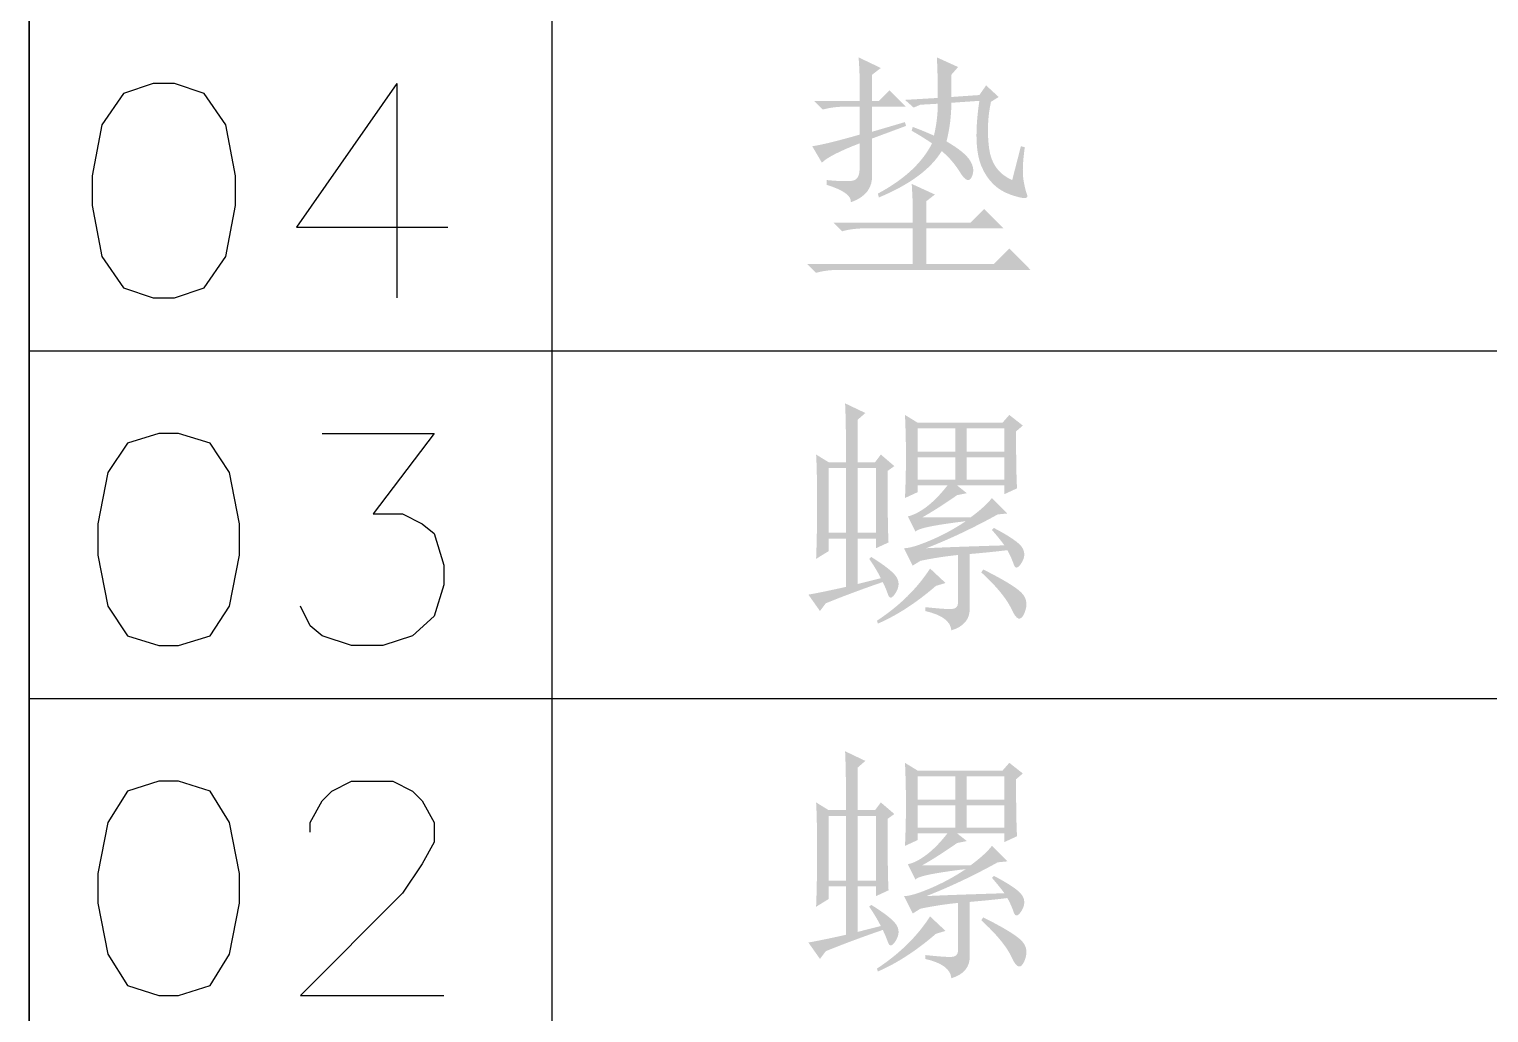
# Model space of a CAD drawing. Header units: millimetres. Extents: x 0 to 841, y 0 to 1189.
# Drawn here: x 673.9 to 705.34, y 65.94 to 87.13 of the extents above; entities that cross this region are included whole.
import ezdxf

# ---------------------------------------------------------------- set-up
doc = ezdxf.new("R2010")
doc.units = ezdxf.units.MM
doc.layers.add('C00-00-00', color=7, linetype='Continuous')

msp = doc.modelspace()

# ---------------------------------------------------------------- hatches: boundary and pattern name
at = {"layer": 'C00-00-00'}
h = msp.add_hatch(color=256, dxfattribs=at)
edge = h.paths.add_edge_path(flags=0)
edge.add_spline(control_points=[(691.082826, 83.882556), (691.373868, 83.854444), (691.564588, 83.851137), (691.654988, 83.872083), (691.745387, 83.893029), (691.790586, 83.97957), (691.790586, 84.132257), (691.790586, 84.132257), (691.790586, 84.672999), (691.790586, 84.672999), (691.360087, 84.506532), (691.089441, 84.367626), (690.978646, 84.256831), (690.978646, 84.256831), (690.770838, 84.610712), (690.770838, 84.610712), (690.964866, 84.638272), (691.304415, 84.721506), (691.790586, 84.860412), (691.790586, 84.860412), (691.790586, 85.463993), (691.790586, 85.463993), (691.790586, 85.463993), (691.498994, 85.463993), (691.498994, 85.463993), (691.318195, 85.463993), (691.151728, 85.443047), (690.999593, 85.401706), (690.999593, 85.401706), (690.812179, 85.588568), (690.812179, 85.588568), (690.812179, 85.588568), (691.790586, 85.588568), (691.790586, 85.588568), (691.790586, 85.588568), (691.790586, 86.087969), (691.790586, 86.087969), (691.790586, 86.184983), (691.783421, 86.331055), (691.76964, 86.525082), (691.76964, 86.525082), (692.248095, 86.296328), (692.248095, 86.296328), (692.248095, 86.296328), (692.060682, 86.150807), (692.060682, 86.150807), (692.060682, 86.150807), (692.060682, 85.588568), (692.060682, 85.588568), (692.060682, 85.588568), (692.206754, 85.588568), (692.206754, 85.588568), (692.206754, 85.588568), (692.435508, 85.817873), (692.435508, 85.817873), (692.435508, 85.817873), (692.789389, 85.463993), (692.789389, 85.463993), (692.789389, 85.463993), (692.060682, 85.463993), (692.060682, 85.463993), (692.060682, 85.463993), (692.060682, 84.9227), (692.060682, 84.9227), (692.060682, 84.9227), (692.768442, 85.131059), (692.768442, 85.131059), (692.768442, 85.131059), (692.789389, 85.047825), (692.789389, 85.047825), (692.789389, 85.047825), (692.060682, 84.777179), (692.060682, 84.777179), (692.060682, 84.777179), (692.060682, 84.007131), (692.060682, 84.007131), (692.074462, 83.716089), (691.921776, 83.514896), (691.603173, 83.404101), (691.616954, 83.542456), (691.443321, 83.667031), (691.082826, 83.778377), (691.082826, 83.778377), (691.082826, 83.882556), (691.082826, 83.882556)], knot_values=[0, 0, 0, 0, 1, 1, 1, 2, 2, 2, 3, 3, 3, 4, 4, 4, 5, 5, 5, 6, 6, 6, 7, 7, 7, 8, 8, 8, 9, 9, 9, 10, 10, 10, 11, 11, 11, 12, 12, 12, 13, 13, 13, 14, 14, 14, 15, 15, 15, 16, 16, 16, 17, 17, 17, 18, 18, 18, 19, 19, 19, 20, 20, 20, 21, 21, 21, 22, 22, 22, 23, 23, 23, 24, 24, 24, 25, 25, 25, 26, 26, 26, 27, 27, 27, 28, 28, 28, 28], degree=3, periodic=1)
edge = h.paths.add_edge_path(flags=0)
edge.add_spline(control_points=[(693.475652, 85.651406), (693.475652, 85.997569), (693.468486, 86.289162), (693.455257, 86.525082), (693.455257, 86.525082), (693.912765, 86.317274), (693.912765, 86.317274), (693.912765, 86.317274), (693.767244, 86.150807), (693.767244, 86.150807), (693.767244, 86.150807), (693.767244, 85.671801), (693.767244, 85.671801), (693.767244, 85.671801), (694.370825, 85.713693), (694.370825, 85.713693), (694.370825, 85.713693), (694.516346, 85.921502), (694.516346, 85.921502), (694.516346, 85.921502), (694.786993, 85.671801), (694.786993, 85.671801), (694.786993, 85.671801), (694.620526, 85.568173), (694.620526, 85.568173), (694.551073, 85.248468), (694.536741, 84.918841), (694.578633, 84.579292), (694.619974, 84.239744), (694.786442, 84.007131), (695.078034, 83.882556), (695.078034, 83.882556), (695.265448, 84.610712), (695.265448, 84.610712), (695.265448, 84.610712), (695.348681, 84.589766), (695.348681, 84.589766), (695.306789, 84.284392), (695.296316, 84.058945), (695.317262, 83.913424), (695.338208, 83.767904), (695.365769, 83.649943), (695.400495, 83.559544), (695.435222, 83.469145), (695.313955, 83.473003), (695.036693, 83.570017), (694.758881, 83.667031), (694.55438, 83.864917), (694.422639, 84.163125), (694.290348, 84.461332), (694.27326, 84.93648), (694.370825, 85.588568), (694.370825, 85.588568), (693.767244, 85.547226), (693.767244, 85.547226), (693.767244, 85.269414), (693.732518, 84.992153), (693.663065, 84.714891), (693.926546, 84.562205), (694.09632, 84.423299), (694.172939, 84.298724), (694.249007, 84.173598), (694.25948, 84.055638), (694.204358, 83.944844), (694.148685, 83.833498), (694.065452, 83.868225), (693.954658, 84.049023), (693.843312, 84.229271), (693.711572, 84.381957), (693.558885, 84.506532), (693.322965, 84.117925), (692.872622, 83.784991), (692.206754, 83.50773), (692.206754, 83.50773), (692.185808, 83.590963), (692.185808, 83.590963), (692.754662, 83.896337), (693.142718, 84.256831), (693.351077, 84.672999), (693.18461, 84.783793), (693.038538, 84.874193), (692.913963, 84.943646), (692.913963, 84.943646), (692.934909, 85.026879), (692.934909, 85.026879), (693.087045, 84.971206), (693.239731, 84.908919), (693.392418, 84.839466), (693.44754, 85.075386), (693.475652, 85.304141), (693.475652, 85.52628), (693.475652, 85.52628), (693.101376, 85.505334), (693.101376, 85.505334), (693.101376, 85.505334), (692.955856, 85.443047), (692.955856, 85.443047), (692.955856, 85.443047), (692.768442, 85.609514), (692.768442, 85.609514), (692.768442, 85.609514), (693.475652, 85.651406), (693.475652, 85.651406)], knot_values=[0, 0, 0, 0, 1, 1, 1, 2, 2, 2, 3, 3, 3, 4, 4, 4, 5, 5, 5, 6, 6, 6, 7, 7, 7, 8, 8, 8, 9, 9, 9, 10, 10, 10, 11, 11, 11, 12, 12, 12, 13, 13, 13, 14, 14, 14, 15, 15, 15, 16, 16, 16, 17, 17, 17, 18, 18, 18, 19, 19, 19, 20, 20, 20, 21, 21, 21, 22, 22, 22, 23, 23, 23, 24, 24, 24, 25, 25, 25, 26, 26, 26, 27, 27, 27, 28, 28, 28, 29, 29, 29, 30, 30, 30, 31, 31, 31, 32, 32, 32, 33, 33, 33, 34, 34, 34, 34], degree=3, periodic=1)
edge = h.paths.add_edge_path(flags=0)
edge.add_spline(control_points=[(692.934909, 82.966988), (692.934909, 82.966988), (692.934909, 83.341263), (692.934909, 83.341263), (692.934909, 83.410716), (692.927744, 83.563403), (692.913963, 83.799323), (692.913963, 83.799323), (693.413364, 83.570568), (693.413364, 83.570568), (693.413364, 83.570568), (693.225951, 83.424496), (693.225951, 83.424496), (693.225951, 83.424496), (693.225951, 82.966988), (693.225951, 82.966988), (693.225951, 82.966988), (694.183412, 82.966988), (694.183412, 82.966988), (694.183412, 82.966988), (694.474454, 83.258029), (694.474454, 83.258029), (694.474454, 83.258029), (694.890621, 82.841862), (694.890621, 82.841862), (694.890621, 82.841862), (693.225951, 82.841862), (693.225951, 82.841862), (693.225951, 82.841862), (693.225951, 82.071814), (693.225951, 82.071814), (693.225951, 82.071814), (694.682813, 82.071814), (694.682813, 82.071814), (694.682813, 82.071814), (695.015747, 82.405299), (695.015747, 82.405299), (695.015747, 82.405299), (695.473256, 81.947239), (695.473256, 81.947239), (695.473256, 81.947239), (691.353473, 81.947239), (691.353473, 81.947239), (691.172674, 81.947239), (691.006207, 81.926845), (690.854072, 81.884952), (690.854072, 81.884952), (690.666659, 82.071814), (690.666659, 82.071814), (690.666659, 82.071814), (692.934909, 82.071814), (692.934909, 82.071814), (692.934909, 82.071814), (692.934909, 82.841862), (692.934909, 82.841862), (692.934909, 82.841862), (691.915161, 82.841862), (691.915161, 82.841862), (691.734363, 82.841862), (691.567895, 82.820916), (691.41576, 82.779575), (691.41576, 82.779575), (691.228347, 82.966988), (691.228347, 82.966988), (691.228347, 82.966988), (692.934909, 82.966988), (692.934909, 82.966988)], knot_values=[0, 0, 0, 0, 1, 1, 1, 2, 2, 2, 3, 3, 3, 4, 4, 4, 5, 5, 5, 6, 6, 6, 7, 7, 7, 8, 8, 8, 9, 9, 9, 10, 10, 10, 11, 11, 11, 12, 12, 12, 13, 13, 13, 14, 14, 14, 15, 15, 15, 16, 16, 16, 17, 17, 17, 18, 18, 18, 19, 19, 19, 20, 20, 20, 21, 21, 21, 22, 22, 22, 22], degree=3, periodic=1)
h = msp.add_hatch(color=256, dxfattribs=at)
edge = h.paths.add_edge_path(flags=0)
edge.add_spline(control_points=[(694.973855, 75.909831), (694.751715, 75.881719), (694.481068, 75.854159), (694.162466, 75.826598), (694.162466, 75.826598), (694.162466, 74.681724), (694.162466, 74.681724), (694.176246, 74.432575), (694.044506, 74.266108), (693.767244, 74.182323), (693.752913, 74.376902), (693.566051, 74.515808), (693.205556, 74.59849), (693.205556, 74.59849), (693.205556, 74.681724), (693.205556, 74.681724), (693.469037, 74.654163), (693.652592, 74.640383), (693.756771, 74.640383), (693.8604, 74.640383), (693.912765, 74.68889), (693.912765, 74.785904), (693.912765, 74.785904), (693.912765, 75.805652), (693.912765, 75.805652), (693.634953, 75.77754), (693.364857, 75.735647), (693.101376, 75.680526), (693.101376, 75.680526), (692.934909, 75.576897), (692.934909, 75.576897), (692.934909, 75.576897), (692.747496, 75.951173), (692.747496, 75.951173), (692.85829, 75.951173), (693.045704, 76.006294), (693.309185, 76.11764), (693.572665, 76.228434), (693.829532, 76.36734), (694.079232, 76.533807), (693.385803, 76.450574), (693.024757, 76.374506), (692.997197, 76.305053), (692.997197, 76.305053), (692.83073, 76.637987), (692.83073, 76.637987), (692.955304, 76.665548), (693.090903, 76.73445), (693.236424, 76.845795), (693.381945, 76.956589), (693.531324, 77.109276), (693.684011, 77.303855), (693.684011, 77.303855), (693.039089, 77.303855), (693.039089, 77.303855), (693.039089, 77.303855), (693.039089, 77.158334), (693.039089, 77.158334), (693.039089, 77.158334), (692.768442, 77.033208), (692.768442, 77.033208), (692.782223, 77.32425), (692.789389, 77.622457), (692.789389, 77.927831), (692.789389, 78.233204), (692.782223, 78.531411), (692.768442, 78.823004), (692.768442, 78.823004), (693.039089, 78.656537), (693.039089, 78.656537), (693.039089, 78.656537), (694.870226, 78.656537), (694.870226, 78.656537), (694.870226, 78.656537), (695.015747, 78.823004), (695.015747, 78.823004), (695.015747, 78.823004), (695.306789, 78.593699), (695.306789, 78.593699), (695.306789, 78.593699), (695.161268, 78.469124), (695.161268, 78.469124), (695.161268, 77.885938), (695.167882, 77.476936), (695.182214, 77.241568), (695.182214, 77.241568), (694.911567, 77.116442), (694.911567, 77.116442), (694.911567, 77.116442), (694.911567, 77.303855), (694.911567, 77.303855), (694.911567, 77.303855), (693.891819, 77.303855), (693.891819, 77.303855), (693.891819, 77.303855), (694.100178, 77.137388), (694.100178, 77.137388), (694.100178, 77.137388), (693.891819, 77.095496), (693.891819, 77.095496), (693.614007, 76.901468), (693.364306, 76.741615), (693.142718, 76.617041), (693.322965, 76.617041), (693.669679, 76.617041), (694.183412, 76.617041), (694.39122, 76.769176), (694.543907, 76.908082), (694.640921, 77.033208), (694.640921, 77.033208), (694.973855, 76.700274), (694.973855, 76.700274), (694.973855, 76.700274), (694.766047, 76.679328), (694.766047, 76.679328), (694.238534, 76.388286), (693.725352, 76.1452), (693.225951, 75.951173), (693.461871, 75.964953), (694.02356, 75.985899), (694.911567, 76.01346), (694.828334, 76.124254), (694.737935, 76.235048), (694.640921, 76.346394), (694.640921, 76.346394), (694.682813, 76.388286), (694.682813, 76.388286), (695.029527, 76.207488), (695.234028, 76.065274), (695.296316, 75.961646), (695.358603, 75.857466), (695.351437, 75.746672), (695.275369, 75.628712), (695.199302, 75.510752), (695.143629, 75.503586), (695.108902, 75.607765), (695.074176, 75.711394), (695.028976, 75.812266), (694.973855, 75.909831), (694.973855, 75.909831), (694.973855, 75.909831), (694.973855, 75.909831)], knot_values=[0, 0, 0, 0, 1, 1, 1, 2, 2, 2, 3, 3, 3, 4, 4, 4, 5, 5, 5, 6, 6, 6, 7, 7, 7, 8, 8, 8, 9, 9, 9, 10, 10, 10, 11, 11, 11, 12, 12, 12, 13, 13, 13, 14, 14, 14, 15, 15, 15, 16, 16, 16, 17, 17, 17, 18, 18, 18, 19, 19, 19, 20, 20, 20, 21, 21, 21, 22, 22, 22, 23, 23, 23, 24, 24, 24, 25, 25, 25, 26, 26, 26, 27, 27, 27, 28, 28, 28, 29, 29, 29, 30, 30, 30, 31, 31, 31, 32, 32, 32, 33, 33, 33, 34, 34, 34, 35, 35, 35, 36, 36, 36, 37, 37, 37, 38, 38, 38, 39, 39, 39, 40, 40, 40, 41, 41, 41, 42, 42, 42, 43, 43, 43, 44, 44, 44, 45, 45, 45, 46, 46, 46, 47, 47, 47, 47], degree=3, periodic=1)
edge = h.paths.add_edge_path(flags=0)
edge.add_spline(control_points=[(693.039089, 78.531411), (693.039089, 78.531411), (693.039089, 78.03201), (693.039089, 78.03201), (693.039089, 78.03201), (693.850478, 78.03201), (693.850478, 78.03201), (693.850478, 78.03201), (693.850478, 78.531411), (693.850478, 78.531411), (693.850478, 78.531411), (693.039089, 78.531411), (693.039089, 78.531411)], knot_values=[0, 0, 0, 0, 1, 1, 1, 2, 2, 2, 3, 3, 3, 4, 4, 4, 4], degree=3, periodic=1)
edge = h.paths.add_edge_path(flags=0)
edge.add_spline(control_points=[(694.100178, 78.531411), (694.100178, 78.531411), (694.100178, 78.03201), (694.100178, 78.03201), (694.100178, 78.03201), (694.911567, 78.03201), (694.911567, 78.03201), (694.911567, 78.03201), (694.911567, 78.531411), (694.911567, 78.531411), (694.911567, 78.531411), (694.100178, 78.531411), (694.100178, 78.531411)], knot_values=[0, 0, 0, 0, 1, 1, 1, 2, 2, 2, 3, 3, 3, 4, 4, 4, 4], degree=3, periodic=1)
edge = h.paths.add_edge_path(flags=0)
edge.add_spline(control_points=[(693.039089, 77.907436), (693.039089, 77.907436), (693.039089, 77.42843), (693.039089, 77.42843), (693.039089, 77.42843), (693.850478, 77.42843), (693.850478, 77.42843), (693.850478, 77.42843), (693.850478, 77.907436), (693.850478, 77.907436), (693.850478, 77.907436), (693.039089, 77.907436), (693.039089, 77.907436)], knot_values=[0, 0, 0, 0, 1, 1, 1, 2, 2, 2, 3, 3, 3, 4, 4, 4, 4], degree=3, periodic=1)
edge = h.paths.add_edge_path(flags=0)
edge.add_spline(control_points=[(694.100178, 77.907436), (694.100178, 77.907436), (694.100178, 77.42843), (694.100178, 77.42843), (694.100178, 77.42843), (694.911567, 77.42843), (694.911567, 77.42843), (694.911567, 77.42843), (694.911567, 77.907436), (694.911567, 77.907436), (694.911567, 77.907436), (694.100178, 77.907436), (694.100178, 77.907436)], knot_values=[0, 0, 0, 0, 1, 1, 1, 2, 2, 2, 3, 3, 3, 4, 4, 4, 4], degree=3, periodic=1)
edge = h.paths.add_edge_path(flags=0)
edge.add_spline(control_points=[(693.43431, 75.139784), (693.017592, 74.778738), (692.601424, 74.508642), (692.185808, 74.327844), (692.185808, 74.327844), (692.164862, 74.390682), (692.164862, 74.390682), (692.649931, 74.709285), (693.031372, 75.084111), (693.309185, 75.514059), (693.309185, 75.514059), (693.642119, 75.202071), (693.642119, 75.202071), (693.642119, 75.202071), (693.43431, 75.139784), (693.43431, 75.139784)], knot_values=[0, 0, 0, 0, 1, 1, 1, 2, 2, 2, 3, 3, 3, 4, 4, 4, 5, 5, 5, 5], degree=3, periodic=1)
edge = h.paths.add_edge_path(flags=0)
edge.add_spline(control_points=[(694.454059, 75.493664), (694.897787, 75.271524), (695.175048, 75.10175), (695.286394, 74.98379), (695.397188, 74.86583), (695.414276, 74.719758), (695.338208, 74.546676), (695.261589, 74.373594), (695.17119, 74.401155), (695.067561, 74.62991), (694.963382, 74.858664), (694.7451, 75.125452), (694.412166, 75.430825), (694.412166, 75.430825), (694.454059, 75.493664), (694.454059, 75.493664)], knot_values=[0, 0, 0, 0, 1, 1, 1, 2, 2, 2, 3, 3, 3, 4, 4, 4, 5, 5, 5, 5], degree=3, periodic=1)
edge = h.paths.add_edge_path(flags=0)
edge.add_spline(control_points=[(691.748694, 75.181125), (691.748694, 75.181125), (692.248095, 75.306251), (692.248095, 75.306251), (692.178642, 75.444606), (692.095409, 75.583512), (691.998395, 75.722418), (691.998395, 75.722418), (692.040287, 75.763759), (692.040287, 75.763759), (692.331329, 75.583512), (692.511576, 75.441298), (692.581029, 75.337119), (692.650482, 75.232939), (692.646624, 75.118286), (692.570556, 74.993712), (692.494488, 74.869137), (692.438816, 74.855357), (692.404089, 74.952371), (692.369363, 75.049384), (692.331329, 75.139232), (692.289988, 75.223017), (691.845708, 75.070331), (691.436706, 74.917644), (691.06188, 74.764957), (691.06188, 74.764957), (690.937305, 74.59849), (690.937305, 74.59849), (690.937305, 74.59849), (690.687605, 74.952371), (690.687605, 74.952371), (690.854072, 74.979931), (691.124167, 75.035604), (691.498994, 75.118838), (691.498994, 75.118838), (691.498994, 76.159532), (691.498994, 76.159532), (691.498994, 76.159532), (691.124718, 76.159532), (691.124718, 76.159532), (691.124718, 76.159532), (691.124718, 75.888885), (691.124718, 75.888885), (691.124718, 75.888885), (690.854072, 75.722418), (690.854072, 75.722418), (690.867852, 76.041021), (690.875018, 76.440101), (690.875018, 76.918555), (690.875018, 77.39701), (690.867852, 77.747583), (690.854072, 77.969723), (690.854072, 77.969723), (691.124718, 77.803256), (691.124718, 77.803256), (691.124718, 77.803256), (691.498994, 77.803256), (691.498994, 77.803256), (691.498994, 78.399671), (691.491828, 78.822453), (691.478047, 79.072705), (691.478047, 79.072705), (691.915161, 78.864345), (691.915161, 78.864345), (691.915161, 78.864345), (691.748694, 78.718825), (691.748694, 78.718825), (691.748694, 78.718825), (691.748694, 77.803256), (691.748694, 77.803256), (691.748694, 77.803256), (692.123521, 77.803256), (692.123521, 77.803256), (692.123521, 77.803256), (692.248095, 77.969723), (692.248095, 77.969723), (692.248095, 77.969723), (692.539688, 77.720022), (692.539688, 77.720022), (692.539688, 77.720022), (692.393616, 77.615843), (692.393616, 77.615843), (692.393616, 76.824849), (692.400231, 76.311667), (692.414562, 76.076298), (692.414562, 76.076298), (692.143915, 75.951173), (692.143915, 75.951173), (692.143915, 75.951173), (692.143915, 76.159532), (692.143915, 76.159532), (692.143915, 76.159532), (691.748694, 76.159532), (691.748694, 76.159532), (691.748694, 76.159532), (691.748694, 75.181125), (691.748694, 75.181125)], knot_values=[0, 0, 0, 0, 1, 1, 1, 2, 2, 2, 3, 3, 3, 4, 4, 4, 5, 5, 5, 6, 6, 6, 7, 7, 7, 8, 8, 8, 9, 9, 9, 10, 10, 10, 11, 11, 11, 12, 12, 12, 13, 13, 13, 14, 14, 14, 15, 15, 15, 16, 16, 16, 17, 17, 17, 18, 18, 18, 19, 19, 19, 20, 20, 20, 21, 21, 21, 22, 22, 22, 23, 23, 23, 24, 24, 24, 25, 25, 25, 26, 26, 26, 27, 27, 27, 28, 28, 28, 29, 29, 29, 30, 30, 30, 31, 31, 31, 32, 32, 32, 32], degree=3, periodic=1)
edge = h.paths.add_edge_path(flags=0)
edge.add_spline(control_points=[(691.124718, 77.67813), (691.124718, 77.67813), (691.124718, 76.284107), (691.124718, 76.284107), (691.124718, 76.284107), (691.498994, 76.284107), (691.498994, 76.284107), (691.498994, 76.284107), (691.498994, 77.67813), (691.498994, 77.67813), (691.498994, 77.67813), (691.124718, 77.67813), (691.124718, 77.67813)], knot_values=[0, 0, 0, 0, 1, 1, 1, 2, 2, 2, 3, 3, 3, 4, 4, 4, 4], degree=3, periodic=1)
edge = h.paths.add_edge_path(flags=0)
edge.add_spline(control_points=[(691.748694, 77.67813), (691.748694, 77.67813), (691.748694, 76.284107), (691.748694, 76.284107), (691.748694, 76.284107), (692.143915, 76.284107), (692.143915, 76.284107), (692.143915, 76.284107), (692.143915, 77.67813), (692.143915, 77.67813), (692.143915, 77.67813), (691.748694, 77.67813), (691.748694, 77.67813)], knot_values=[0, 0, 0, 0, 1, 1, 1, 2, 2, 2, 3, 3, 3, 4, 4, 4, 4], degree=3, periodic=1)
h = msp.add_hatch(color=256, dxfattribs=at)
edge = h.paths.add_edge_path(flags=0)
edge.add_spline(control_points=[(694.973855, 68.415561), (694.751715, 68.387449), (694.481068, 68.359889), (694.162466, 68.332328), (694.162466, 68.332328), (694.162466, 67.187454), (694.162466, 67.187454), (694.176246, 66.938305), (694.044506, 66.771837), (693.767244, 66.688053), (693.752913, 66.882632), (693.566051, 67.021538), (693.205556, 67.10422), (693.205556, 67.10422), (693.205556, 67.187454), (693.205556, 67.187454), (693.469037, 67.159893), (693.652592, 67.146113), (693.756771, 67.146113), (693.8604, 67.146113), (693.912765, 67.19462), (693.912765, 67.291634), (693.912765, 67.291634), (693.912765, 68.311382), (693.912765, 68.311382), (693.634953, 68.28327), (693.364857, 68.241377), (693.101376, 68.186256), (693.101376, 68.186256), (692.934909, 68.082627), (692.934909, 68.082627), (692.934909, 68.082627), (692.747496, 68.456903), (692.747496, 68.456903), (692.85829, 68.456903), (693.045704, 68.512024), (693.309185, 68.62337), (693.572665, 68.734164), (693.829532, 68.87307), (694.079232, 69.039537), (693.385803, 68.956304), (693.024757, 68.880236), (692.997197, 68.810783), (692.997197, 68.810783), (692.83073, 69.143717), (692.83073, 69.143717), (692.955304, 69.171278), (693.090903, 69.24018), (693.236424, 69.351525), (693.381945, 69.462319), (693.531324, 69.615006), (693.684011, 69.809585), (693.684011, 69.809585), (693.039089, 69.809585), (693.039089, 69.809585), (693.039089, 69.809585), (693.039089, 69.664064), (693.039089, 69.664064), (693.039089, 69.664064), (692.768442, 69.538938), (692.768442, 69.538938), (692.782223, 69.82998), (692.789389, 70.128187), (692.789389, 70.433561), (692.789389, 70.738934), (692.782223, 71.037141), (692.768442, 71.328734), (692.768442, 71.328734), (693.039089, 71.162267), (693.039089, 71.162267), (693.039089, 71.162267), (694.870226, 71.162267), (694.870226, 71.162267), (694.870226, 71.162267), (695.015747, 71.328734), (695.015747, 71.328734), (695.015747, 71.328734), (695.306789, 71.099429), (695.306789, 71.099429), (695.306789, 71.099429), (695.161268, 70.974854), (695.161268, 70.974854), (695.161268, 70.391668), (695.167882, 69.982666), (695.182214, 69.747298), (695.182214, 69.747298), (694.911567, 69.622172), (694.911567, 69.622172), (694.911567, 69.622172), (694.911567, 69.809585), (694.911567, 69.809585), (694.911567, 69.809585), (693.891819, 69.809585), (693.891819, 69.809585), (693.891819, 69.809585), (694.100178, 69.643118), (694.100178, 69.643118), (694.100178, 69.643118), (693.891819, 69.601226), (693.891819, 69.601226), (693.614007, 69.407198), (693.364306, 69.247345), (693.142718, 69.122771), (693.322965, 69.122771), (693.669679, 69.122771), (694.183412, 69.122771), (694.39122, 69.274906), (694.543907, 69.413812), (694.640921, 69.538938), (694.640921, 69.538938), (694.973855, 69.206004), (694.973855, 69.206004), (694.973855, 69.206004), (694.766047, 69.185058), (694.766047, 69.185058), (694.238534, 68.894016), (693.725352, 68.65093), (693.225951, 68.456903), (693.461871, 68.470683), (694.02356, 68.491629), (694.911567, 68.51919), (694.828334, 68.629984), (694.737935, 68.740778), (694.640921, 68.852124), (694.640921, 68.852124), (694.682813, 68.894016), (694.682813, 68.894016), (695.029527, 68.713218), (695.234028, 68.571004), (695.296316, 68.467376), (695.358603, 68.363196), (695.351437, 68.252402), (695.275369, 68.134442), (695.199302, 68.016482), (695.143629, 68.009316), (695.108902, 68.113495), (695.074176, 68.217124), (695.028976, 68.317996), (694.973855, 68.415561), (694.973855, 68.415561), (694.973855, 68.415561), (694.973855, 68.415561)], knot_values=[0, 0, 0, 0, 1, 1, 1, 2, 2, 2, 3, 3, 3, 4, 4, 4, 5, 5, 5, 6, 6, 6, 7, 7, 7, 8, 8, 8, 9, 9, 9, 10, 10, 10, 11, 11, 11, 12, 12, 12, 13, 13, 13, 14, 14, 14, 15, 15, 15, 16, 16, 16, 17, 17, 17, 18, 18, 18, 19, 19, 19, 20, 20, 20, 21, 21, 21, 22, 22, 22, 23, 23, 23, 24, 24, 24, 25, 25, 25, 26, 26, 26, 27, 27, 27, 28, 28, 28, 29, 29, 29, 30, 30, 30, 31, 31, 31, 32, 32, 32, 33, 33, 33, 34, 34, 34, 35, 35, 35, 36, 36, 36, 37, 37, 37, 38, 38, 38, 39, 39, 39, 40, 40, 40, 41, 41, 41, 42, 42, 42, 43, 43, 43, 44, 44, 44, 45, 45, 45, 46, 46, 46, 47, 47, 47, 47], degree=3, periodic=1)
edge = h.paths.add_edge_path(flags=0)
edge.add_spline(control_points=[(693.039089, 71.037141), (693.039089, 71.037141), (693.039089, 70.53774), (693.039089, 70.53774), (693.039089, 70.53774), (693.850478, 70.53774), (693.850478, 70.53774), (693.850478, 70.53774), (693.850478, 71.037141), (693.850478, 71.037141), (693.850478, 71.037141), (693.039089, 71.037141), (693.039089, 71.037141)], knot_values=[0, 0, 0, 0, 1, 1, 1, 2, 2, 2, 3, 3, 3, 4, 4, 4, 4], degree=3, periodic=1)
edge = h.paths.add_edge_path(flags=0)
edge.add_spline(control_points=[(694.100178, 71.037141), (694.100178, 71.037141), (694.100178, 70.53774), (694.100178, 70.53774), (694.100178, 70.53774), (694.911567, 70.53774), (694.911567, 70.53774), (694.911567, 70.53774), (694.911567, 71.037141), (694.911567, 71.037141), (694.911567, 71.037141), (694.100178, 71.037141), (694.100178, 71.037141)], knot_values=[0, 0, 0, 0, 1, 1, 1, 2, 2, 2, 3, 3, 3, 4, 4, 4, 4], degree=3, periodic=1)
edge = h.paths.add_edge_path(flags=0)
edge.add_spline(control_points=[(693.039089, 70.413166), (693.039089, 70.413166), (693.039089, 69.93416), (693.039089, 69.93416), (693.039089, 69.93416), (693.850478, 69.93416), (693.850478, 69.93416), (693.850478, 69.93416), (693.850478, 70.413166), (693.850478, 70.413166), (693.850478, 70.413166), (693.039089, 70.413166), (693.039089, 70.413166)], knot_values=[0, 0, 0, 0, 1, 1, 1, 2, 2, 2, 3, 3, 3, 4, 4, 4, 4], degree=3, periodic=1)
edge = h.paths.add_edge_path(flags=0)
edge.add_spline(control_points=[(694.100178, 70.413166), (694.100178, 70.413166), (694.100178, 69.93416), (694.100178, 69.93416), (694.100178, 69.93416), (694.911567, 69.93416), (694.911567, 69.93416), (694.911567, 69.93416), (694.911567, 70.413166), (694.911567, 70.413166), (694.911567, 70.413166), (694.100178, 70.413166), (694.100178, 70.413166)], knot_values=[0, 0, 0, 0, 1, 1, 1, 2, 2, 2, 3, 3, 3, 4, 4, 4, 4], degree=3, periodic=1)
edge = h.paths.add_edge_path(flags=0)
edge.add_spline(control_points=[(693.43431, 67.645514), (693.017592, 67.284468), (692.601424, 67.014372), (692.185808, 66.833574), (692.185808, 66.833574), (692.164862, 66.896412), (692.164862, 66.896412), (692.649931, 67.215015), (693.031372, 67.589841), (693.309185, 68.019789), (693.309185, 68.019789), (693.642119, 67.707801), (693.642119, 67.707801), (693.642119, 67.707801), (693.43431, 67.645514), (693.43431, 67.645514)], knot_values=[0, 0, 0, 0, 1, 1, 1, 2, 2, 2, 3, 3, 3, 4, 4, 4, 5, 5, 5, 5], degree=3, periodic=1)
edge = h.paths.add_edge_path(flags=0)
edge.add_spline(control_points=[(694.454059, 67.999394), (694.897787, 67.777254), (695.175048, 67.60748), (695.286394, 67.48952), (695.397188, 67.37156), (695.414276, 67.225488), (695.338208, 67.052406), (695.261589, 66.879324), (695.17119, 66.906885), (695.067561, 67.13564), (694.963382, 67.364394), (694.7451, 67.631182), (694.412166, 67.936555), (694.412166, 67.936555), (694.454059, 67.999394), (694.454059, 67.999394)], knot_values=[0, 0, 0, 0, 1, 1, 1, 2, 2, 2, 3, 3, 3, 4, 4, 4, 5, 5, 5, 5], degree=3, periodic=1)
edge = h.paths.add_edge_path(flags=0)
edge.add_spline(control_points=[(691.748694, 67.686855), (691.748694, 67.686855), (692.248095, 67.811981), (692.248095, 67.811981), (692.178642, 67.950336), (692.095409, 68.089242), (691.998395, 68.228148), (691.998395, 68.228148), (692.040287, 68.269489), (692.040287, 68.269489), (692.331329, 68.089242), (692.511576, 67.947028), (692.581029, 67.842849), (692.650482, 67.738669), (692.646624, 67.624016), (692.570556, 67.499442), (692.494488, 67.374867), (692.438816, 67.361087), (692.404089, 67.458101), (692.369363, 67.555114), (692.331329, 67.644963), (692.289988, 67.728747), (691.845708, 67.576061), (691.436706, 67.423374), (691.06188, 67.270687), (691.06188, 67.270687), (690.937305, 67.10422), (690.937305, 67.10422), (690.937305, 67.10422), (690.687605, 67.458101), (690.687605, 67.458101), (690.854072, 67.485661), (691.124167, 67.541334), (691.498994, 67.624568), (691.498994, 67.624568), (691.498994, 68.665262), (691.498994, 68.665262), (691.498994, 68.665262), (691.124718, 68.665262), (691.124718, 68.665262), (691.124718, 68.665262), (691.124718, 68.394615), (691.124718, 68.394615), (691.124718, 68.394615), (690.854072, 68.228148), (690.854072, 68.228148), (690.867852, 68.546751), (690.875018, 68.945831), (690.875018, 69.424285), (690.875018, 69.90274), (690.867852, 70.253313), (690.854072, 70.475453), (690.854072, 70.475453), (691.124718, 70.308986), (691.124718, 70.308986), (691.124718, 70.308986), (691.498994, 70.308986), (691.498994, 70.308986), (691.498994, 70.905401), (691.491828, 71.328183), (691.478047, 71.578435), (691.478047, 71.578435), (691.915161, 71.370075), (691.915161, 71.370075), (691.915161, 71.370075), (691.748694, 71.224555), (691.748694, 71.224555), (691.748694, 71.224555), (691.748694, 70.308986), (691.748694, 70.308986), (691.748694, 70.308986), (692.123521, 70.308986), (692.123521, 70.308986), (692.123521, 70.308986), (692.248095, 70.475453), (692.248095, 70.475453), (692.248095, 70.475453), (692.539688, 70.225752), (692.539688, 70.225752), (692.539688, 70.225752), (692.393616, 70.121573), (692.393616, 70.121573), (692.393616, 69.330579), (692.400231, 68.817397), (692.414562, 68.582028), (692.414562, 68.582028), (692.143915, 68.456903), (692.143915, 68.456903), (692.143915, 68.456903), (692.143915, 68.665262), (692.143915, 68.665262), (692.143915, 68.665262), (691.748694, 68.665262), (691.748694, 68.665262), (691.748694, 68.665262), (691.748694, 67.686855), (691.748694, 67.686855)], knot_values=[0, 0, 0, 0, 1, 1, 1, 2, 2, 2, 3, 3, 3, 4, 4, 4, 5, 5, 5, 6, 6, 6, 7, 7, 7, 8, 8, 8, 9, 9, 9, 10, 10, 10, 11, 11, 11, 12, 12, 12, 13, 13, 13, 14, 14, 14, 15, 15, 15, 16, 16, 16, 17, 17, 17, 18, 18, 18, 19, 19, 19, 20, 20, 20, 21, 21, 21, 22, 22, 22, 23, 23, 23, 24, 24, 24, 25, 25, 25, 26, 26, 26, 27, 27, 27, 28, 28, 28, 29, 29, 29, 30, 30, 30, 31, 31, 31, 32, 32, 32, 32], degree=3, periodic=1)
edge = h.paths.add_edge_path(flags=0)
edge.add_spline(control_points=[(691.124718, 70.18386), (691.124718, 70.18386), (691.124718, 68.789837), (691.124718, 68.789837), (691.124718, 68.789837), (691.498994, 68.789837), (691.498994, 68.789837), (691.498994, 68.789837), (691.498994, 70.18386), (691.498994, 70.18386), (691.498994, 70.18386), (691.124718, 70.18386), (691.124718, 70.18386)], knot_values=[0, 0, 0, 0, 1, 1, 1, 2, 2, 2, 3, 3, 3, 4, 4, 4, 4], degree=3, periodic=1)
edge = h.paths.add_edge_path(flags=0)
edge.add_spline(control_points=[(691.748694, 70.18386), (691.748694, 70.18386), (691.748694, 68.789837), (691.748694, 68.789837), (691.748694, 68.789837), (692.143915, 68.789837), (692.143915, 68.789837), (692.143915, 68.789837), (692.143915, 70.18386), (692.143915, 70.18386), (692.143915, 70.18386), (691.748694, 70.18386), (691.748694, 70.18386)], knot_values=[0, 0, 0, 0, 1, 1, 1, 2, 2, 2, 3, 3, 3, 4, 4, 4, 4], degree=3, periodic=1)

# ---------------------------------------------------------------- linework, layer by layer
at = {"layer": 'C00-00-00', "lineweight": 25}
for points in [[(795.909, 12.640028), (673.904333, 12.640028), (673.904333, 290.473694), (795.909, 290.473694)], [(673.904333, 290.473694), (685.165, 290.473694), (685.165, 50.189694)], [(673.904333, 170.331694), (673.904333, 162.838694), (673.904333, 155.303361), (673.904333, 147.810361), (673.904333, 140.275028), (673.904333, 132.782028), (673.904333, 125.289028), (673.904333, 117.753694), (673.904333, 110.260694), (673.904333, 102.767694), (673.904333, 95.232361), (673.904333, 87.739361), (673.904333, 80.204028), (673.904333, 72.711028), (673.904333, 65.218028), (673.904333, 57.682694), (673.904333, 50.189694), (673.904333, 42.696694), (673.904333, 35.161361), (673.904333, 27.668361), (673.904333, 20.175361), (681.397333, 20.175361), (736.769333, 20.175361)], [(681.820667, 85.961361), (679.661667, 82.871028), (682.921333, 82.871028)], [(681.820667, 85.961361), (681.820667, 81.347028)], [(680.212, 78.426028), (682.625, 78.426028), (681.312667, 76.690361), (681.947667, 76.690361), (682.371, 76.478694), (682.625, 76.267028), (682.836667, 75.589694), (682.836667, 75.166361), (682.625, 74.489028), (682.159333, 74.065694), (681.524333, 73.854028), (680.847, 73.854028), (680.212, 74.065694), (679.958, 74.277361), (679.746333, 74.700694)], [(679.958, 69.832361), (679.958, 70.044028), (680.212, 70.509694), (680.423667, 70.721361), (680.847, 70.933028), (681.736, 70.933028), (682.159333, 70.721361), (682.371, 70.509694), (682.625, 70.044028), (682.625, 69.620694), (682.371, 69.155028), (681.947667, 68.520028), (679.746333, 66.318694), (682.836667, 66.318694)]]:
    msp.add_lwpolyline(points, dxfattribs=at)
for points in [[(676.571333, 85.961361), (675.936333, 85.749694), (675.470667, 85.072361), (675.259, 83.971694), (675.259, 83.336694), (675.470667, 82.236028), (675.936333, 81.558694), (676.571333, 81.347028), (677.037, 81.347028), (677.672, 81.558694), (678.137667, 82.236028), (678.349333, 83.336694), (678.349333, 83.971694), (678.137667, 85.072361), (677.672, 85.749694), (677.037, 85.961361)], [(676.698333, 78.426028), (676.021, 78.214361), (675.597667, 77.579361), (675.386, 76.478694), (675.386, 75.801361), (675.597667, 74.700694), (676.021, 74.065694), (676.698333, 73.854028), (677.121667, 73.854028), (677.799, 74.065694), (678.222333, 74.700694), (678.434, 75.801361), (678.434, 76.478694), (678.222333, 77.579361), (677.799, 78.214361), (677.121667, 78.426028)], [(676.698333, 70.933028), (676.021, 70.721361), (675.597667, 70.044028), (675.386, 68.943361), (675.386, 68.308361), (675.597667, 67.207694), (676.021, 66.530361), (676.698333, 66.318694), (677.121667, 66.318694), (677.799, 66.530361), (678.222333, 67.207694), (678.434, 68.308361), (678.434, 68.943361), (678.222333, 70.044028), (677.799, 70.721361), (677.121667, 70.933028)]]:
    msp.add_lwpolyline(points, close=True, dxfattribs=at)
for points in [[(673.904333, 80.204028), (673.904333, 80.204028), (795.909, 80.204028), (795.909, 80.204028)], [(673.904333, 72.711028), (673.904333, 72.711028), (795.909, 72.711028), (795.909, 72.711028)]]:
    msp.add_open_spline(points, degree=3, dxfattribs=at)

doc.saveas('drawing.dxf')
